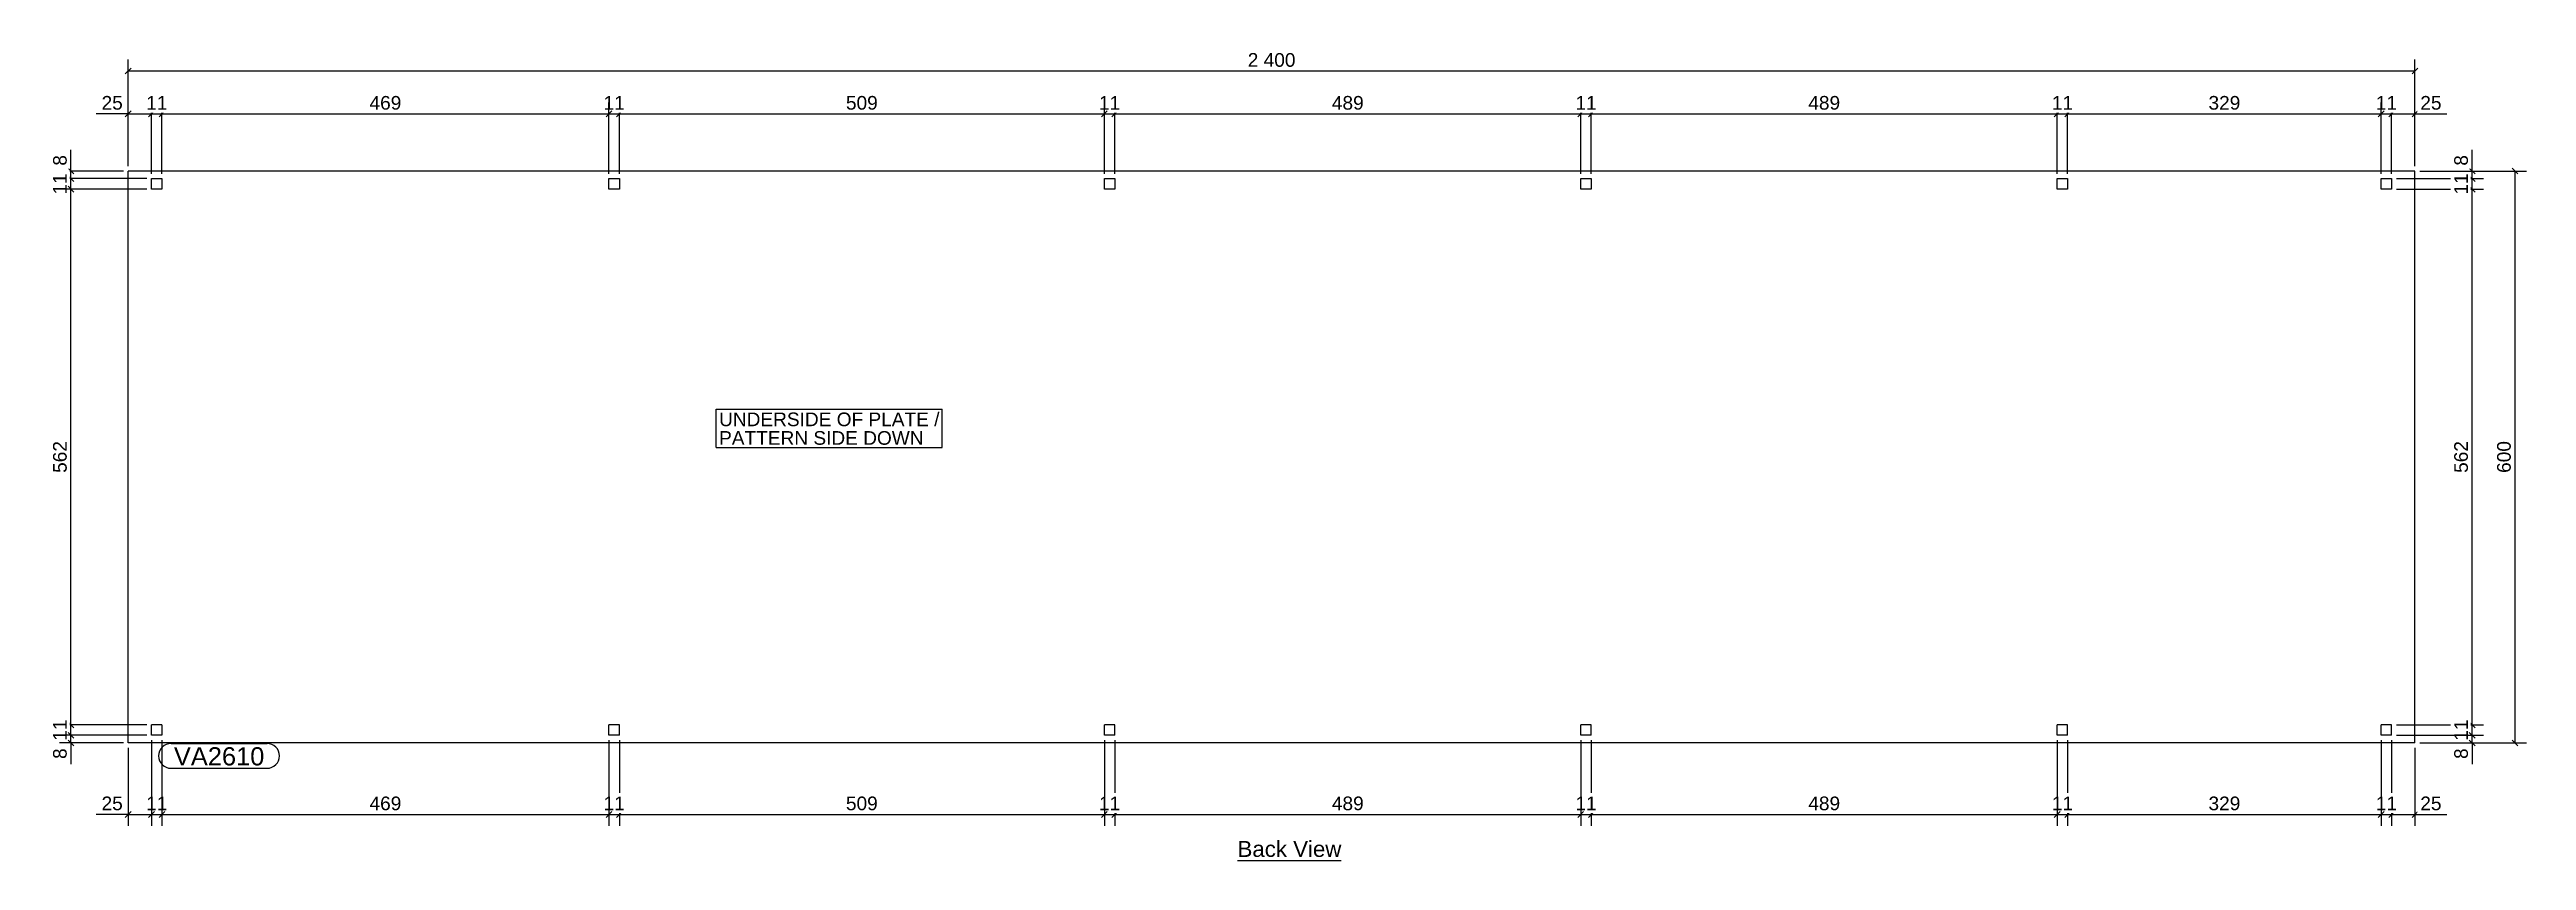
# Model space of a CAD drawing. Header units: millimetres. Extents: x 12 to 2612, y 22 to 873.
import ezdxf

# ---------------------------------------------------------------- set-up
doc = ezdxf.new("R2010")
doc.units = ezdxf.units.MM
doc.styles.add('Arial', font='ARIAL.TTF', dxfattribs={"height": 0.2})

# ---------------------------------------------------------------- blocks, each defined once
blk = doc.blocks.new('Unknown-35597407-11 - 4903')
at = {"color": 6, "linetype": 'Continuous'}
blk.add_line((1258.8, 22.5), (1367.7, 22.5), dxfattribs=at)
at = {"color": 0, "linetype": 'Continuous'}
blk.add_wipeout([(1367.7, 26.2), (1367.7, 43.8), (1258.8, 43.8), (1258.8, 26.2)], dxfattribs=at)
at = {"color": 6, "linetype": 'Continuous', "style": 'Arial'}
blk.add_text('Back View', height=16.71, dxfattribs=at).set_placement((1258.8, 26.2))
blk = doc.blocks.new('Part-35597407-4938 - 4903')
at = {"color": 30, "linetype": 'Continuous'}
for p, q in [((2494.5, 745.8), (94.5, 745.8)), ((94.5, 145.8), (94.5, 745.8)), ((119, 726.8), (119, 737.8)), ((119, 737.8), (130, 737.8)), ((130, 737.8), (130, 726.8)), ((599, 726.8), (599, 737.8)), ((599, 737.8), (610, 737.8)), ((610, 737.8), (610, 726.8)), ((1119, 726.8), (1119, 737.8)), ((1119, 737.8), (1130, 737.8)), ((1130, 737.8), (1130, 726.8)), ((1619, 726.8), (1619, 737.8)), ((1619, 737.8), (1630, 737.8)), ((1630, 737.8), (1630, 726.8)), ((2119, 726.8), (2119, 737.8)), ((2119, 737.8), (2130, 737.8)), ((2130, 737.8), (2130, 726.8)), ((2459, 726.8), (2459, 737.8)), ((2459, 737.8), (2470, 737.8)), ((2470, 737.8), (2470, 726.8)), ((2494.5, 145.8), (2494.5, 745.8)), ((130, 726.8), (119, 726.8)), ((610, 726.8), (599, 726.8)), ((1130, 726.8), (1119, 726.8)), ((1630, 726.8), (1619, 726.8)), ((2130, 726.8), (2119, 726.8)), ((2470, 726.8), (2459, 726.8)), ((130, 164.8), (119, 164.8)), ((119, 153.8), (119, 164.8)), ((130, 164.8), (130, 153.8)), ((610, 164.8), (599, 164.8)), ((599, 153.8), (599, 164.8)), ((610, 153.8), (610, 164.8)), ((1130, 164.8), (1119, 164.8)), ((1119, 153.8), (1119, 164.8)), ((1130, 153.8), (1130, 164.8)), ((1630, 164.8), (1619, 164.8)), ((1619, 153.8), (1619, 164.8)), ((1630, 153.8), (1630, 164.8)), ((2130, 164.8), (2119, 164.8)), ((2119, 153.8), (2119, 164.8)), ((2130, 153.8), (2130, 164.8)), ((2470, 164.8), (2459, 164.8)), ((2459, 153.8), (2459, 164.8)), ((2470, 153.8), (2470, 164.8)), ((2494.5, 145.8), (94.5, 145.8)), ((130, 153.8), (119, 153.8)), ((610, 153.8), (599, 153.8)), ((1130, 153.8), (1119, 153.8)), ((1630, 153.8), (1619, 153.8)), ((2130, 153.8), (2119, 153.8)), ((2470, 153.8), (2459, 153.8))]:
    blk.add_line(p, q, dxfattribs=at)
blk = doc.blocks.new('StraightDimension-35597407-5175 - 4903')
at = {"color": 7, "linetype": 'Continuous'}
for p, q in [((91.5, 802.7), (97.5, 808.8)), ((94.5, 750.8), (94.5, 817.8)), ((122, 808.8), (116, 802.7)), ((119, 742.8), (119, 817.8)), ((94.5, 805.8), (119, 805.8))]:
    blk.add_line(p, q, dxfattribs=at)
at = {"color": 0}
blk.add_wipeout([(91.9, 807.2), (91.9, 828.2), (63.6, 828.2), (63.6, 807.2)], dxfattribs=at)
at = {"color": 7, "linetype": 'Continuous'}
blk.add_line((94.5, 805.8), (61, 805.8), dxfattribs=at)
blk.add_line((94.5, 805.8), (61, 805.8), dxfattribs=at)
at = {"color": 96, "style": 'Arial'}
blk.add_text('25', height=14.33, dxfattribs=at).set_placement((66.6, 810.2))
blk = doc.blocks.new('StraightDimension-35597407-5070 - 4903')
at = {"color": 7, "linetype": 'Continuous'}
for p, q in [((2557.5, 723.7), (2551.5, 729.8)), ((2475, 726.8), (2566.5, 726.8)), ((2554.5, 164.7), (2554.5, 726.8)), ((2475, 164.7), (2566.5, 164.7)), ((2551.5, 167.8), (2557.5, 161.7))]:
    blk.add_line(p, q, dxfattribs=at)
at = {"color": 0}
blk.add_wipeout([(2553, 465.4), (2532, 465.4), (2532, 426.1), (2553, 426.1)], dxfattribs=at)
at = {"color": 96, "style": 'Arial'}
blk.add_text('562', height=14.33, rotation=90.0002, dxfattribs=at).set_placement((2550, 429.1))
blk = doc.blocks.new('StraightDimension-35597407-4942 - 4903')
at = {"color": 7, "linetype": 'Continuous'}
for p, q in [((89.5, 745.8), (22.5, 745.8)), ((114, 737.8), (22.5, 737.8)), ((31.5, 748.8), (37.5, 742.7)), ((37.5, 734.7), (31.5, 740.8)), ((34.5, 737.8), (34.5, 745.8))]:
    blk.add_line(p, q, dxfattribs=at)
at = {"color": 0}
blk.add_wipeout([(33, 765.5), (12, 765.5), (12, 748.4), (33, 748.4)], dxfattribs=at)
at = {"color": 7, "linetype": 'Continuous'}
blk.add_line((34.5, 745.8), (34.5, 768.1), dxfattribs=at)
blk.add_line((34.5, 745.8), (34.5, 768.1), dxfattribs=at)
at = {"color": 96, "style": 'Arial'}
blk.add_text('8', height=14.3, rotation=90.0002, dxfattribs=at).set_placement((30, 751.4))
blk = doc.blocks.new('StraightDimension-35597407-5167 - 4903')
at = {"color": 7, "linetype": 'Continuous'}
for p, q in [((1633, 808.8), (1627, 802.7)), ((1630, 742.8), (1630, 817.8)), ((2116, 802.7), (2122, 808.8)), ((2119, 742.8), (2119, 817.8)), ((1630, 805.8), (2119, 805.8))]:
    blk.add_line(p, q, dxfattribs=at)
at = {"color": 0}
blk.add_wipeout([(1894.2, 807.2), (1894.2, 828.2), (1854.8, 828.2), (1854.8, 807.2)], dxfattribs=at)
at = {"color": 96, "style": 'Arial'}
blk.add_text('489', height=14.33, dxfattribs=at).set_placement((1857.8, 810.2))
blk = doc.blocks.new('StraightDimension-35597407-5071 - 4903')
at = {"color": 7, "linetype": 'Continuous'}
for p, q in [((2475, 164.7), (2566.5, 164.7)), ((2551.5, 167.8), (2557.5, 161.7)), ((2557.5, 150.7), (2551.5, 156.8)), ((2554.5, 153.8), (2554.5, 164.7)), ((2475, 153.8), (2566.5, 153.8))]:
    blk.add_line(p, q, dxfattribs=at)
at = {"color": 0}
blk.add_wipeout([(2553, 173.4), (2532, 173.4), (2532, 145.1), (2553, 145.1)], dxfattribs=at)
at = {"color": 96, "style": 'Arial'}
blk.add_text('11', height=14.33, rotation=90.0002, dxfattribs=at).set_placement((2550, 148.1))
blk = doc.blocks.new('StraightDimension-35597407-4943 - 4903')
at = {"color": 7, "linetype": 'Continuous'}
for p, q in [((114, 737.8), (22.5, 737.8)), ((31.5, 740.8), (37.5, 734.7)), ((37.5, 723.7), (31.5, 729.8)), ((34.5, 726.8), (34.5, 737.8)), ((114, 726.8), (22.5, 726.8))]:
    blk.add_line(p, q, dxfattribs=at)
at = {"color": 0}
blk.add_wipeout([(33, 746.4), (12, 746.4), (12, 718.1), (33, 718.1)], dxfattribs=at)
at = {"color": 96, "style": 'Arial'}
blk.add_text('11', height=14.33, rotation=90.0002, dxfattribs=at).set_placement((30, 721.1))
blk = doc.blocks.new('StraightDimension-35597407-5072 - 4903')
at = {"color": 7, "linetype": 'Continuous'}
for p, q in [((2551.5, 156.8), (2557.5, 150.7)), ((2475, 153.8), (2566.5, 153.8)), ((2499.5, 145.8), (2566.5, 145.8)), ((2557.5, 142.7), (2551.5, 148.8)), ((2554.5, 145.8), (2554.5, 153.8))]:
    blk.add_line(p, q, dxfattribs=at)
at = {"color": 0}
blk.add_wipeout([(2553, 143.1), (2532, 143.1), (2532, 126), (2553, 126)], dxfattribs=at)
at = {"color": 7, "linetype": 'Continuous'}
blk.add_line((2554.5, 145.8), (2554.5, 123.4), dxfattribs=at)
blk.add_line((2554.5, 145.8), (2554.5, 123.4), dxfattribs=at)
at = {"color": 96, "style": 'Arial'}
blk.add_text('8', height=14.3, rotation=90.0002, dxfattribs=at).set_placement((2550, 129))
blk = doc.blocks.new('StraightDimension-35597407-4944 - 4903')
at = {"color": 7, "linetype": 'Continuous'}
for p, q in [((37.5, 723.7), (31.5, 729.8)), ((114, 726.8), (22.5, 726.8)), ((34.5, 164.7), (34.5, 726.8)), ((114, 164.7), (22.5, 164.7)), ((31.5, 167.8), (37.5, 161.7))]:
    blk.add_line(p, q, dxfattribs=at)
at = {"color": 0}
blk.add_wipeout([(33, 465.4), (12, 465.4), (12, 426.1), (33, 426.1)], dxfattribs=at)
at = {"color": 96, "style": 'Arial'}
blk.add_text('562', height=14.33, rotation=90.0002, dxfattribs=at).set_placement((30, 429.1))
blk = doc.blocks.new('StraightDimension-35597407-4945 - 4903')
at = {"color": 7, "linetype": 'Continuous'}
for p, q in [((114, 164.7), (22.5, 164.7)), ((31.5, 167.8), (37.5, 161.7)), ((37.5, 150.7), (31.5, 156.8)), ((34.5, 153.8), (34.5, 164.7)), ((114, 153.8), (22.5, 153.8))]:
    blk.add_line(p, q, dxfattribs=at)
at = {"color": 0}
blk.add_wipeout([(33, 173.4), (12, 173.4), (12, 145.1), (33, 145.1)], dxfattribs=at)
at = {"color": 96, "style": 'Arial'}
blk.add_text('11', height=14.33, rotation=90.0002, dxfattribs=at).set_placement((30, 148.1))
blk = doc.blocks.new('StraightDimension-35597407-4946 - 4903')
at = {"color": 7, "linetype": 'Continuous'}
for p, q in [((31.5, 156.8), (37.5, 150.7)), ((114, 153.8), (22.5, 153.8)), ((89.5, 145.8), (22.5, 145.8)), ((37.5, 142.7), (31.5, 148.8)), ((34.5, 145.8), (34.5, 153.8))]:
    blk.add_line(p, q, dxfattribs=at)
at = {"color": 0}
blk.add_wipeout([(33, 143.1), (12, 143.1), (12, 126), (33, 126)], dxfattribs=at)
at = {"color": 7, "linetype": 'Continuous'}
blk.add_line((34.5, 145.8), (34.5, 123.4), dxfattribs=at)
blk.add_line((34.5, 145.8), (34.5, 123.4), dxfattribs=at)
at = {"color": 96, "style": 'Arial'}
blk.add_text('8', height=14.3, rotation=90.0002, dxfattribs=at).set_placement((30, 129))
blk = doc.blocks.new('StraightDimension-35597407-5121 - 4903')
at = {"color": 7, "linetype": 'Continuous'}
for p, q in [((119, 148.8), (119, 58.8)), ((130, 148.8), (130, 58.8)), ((116, 67.7), (122, 73.8)), ((119, 70.8), (130, 70.8)), ((133, 73.8), (127, 67.7))]:
    blk.add_line(p, q, dxfattribs=at)
at = {"color": 0}
blk.add_wipeout([(138.6, 72.3), (138.6, 93.2), (110.4, 93.2), (110.4, 72.3)], dxfattribs=at)
at = {"color": 96, "style": 'Arial'}
blk.add_text('11', height=14.33, dxfattribs=at).set_placement((113.4, 75.2))
blk = doc.blocks.new('StraightDimension-35597407-5068 - 4903')
at = {"color": 7, "linetype": 'Continuous'}
for p, q in [((2475, 737.8), (2566.5, 737.8)), ((2499.5, 745.8), (2566.5, 745.8)), ((2551.5, 748.8), (2557.5, 742.7)), ((2557.5, 734.7), (2551.5, 740.8)), ((2554.5, 737.8), (2554.5, 745.8))]:
    blk.add_line(p, q, dxfattribs=at)
at = {"color": 0}
blk.add_wipeout([(2553, 765.5), (2532, 765.5), (2532, 748.4), (2553, 748.4)], dxfattribs=at)
at = {"color": 7, "linetype": 'Continuous'}
blk.add_line((2554.5, 745.8), (2554.5, 768.1), dxfattribs=at)
blk.add_line((2554.5, 745.8), (2554.5, 768.1), dxfattribs=at)
at = {"color": 96, "style": 'Arial'}
blk.add_text('8', height=14.3, rotation=90.0002, dxfattribs=at).set_placement((2550, 751.4))
blk = doc.blocks.new('StraightDimension-35597407-5216 - 4903')
at = {"color": 7, "linetype": 'Continuous'}
for p, q in [((94.5, 750.8), (94.5, 862.8)), ((2494.5, 750.8), (2494.5, 862.8)), ((97.5, 853.8), (91.5, 847.7)), ((94.5, 850.8), (2494.5, 850.8)), ((2491.5, 847.7), (2497.5, 853.8))]:
    blk.add_line(p, q, dxfattribs=at)
at = {"color": 0}
blk.add_wipeout([(1322.5, 852.2), (1322.5, 873.3), (1266.5, 873.3), (1266.5, 852.2)], dxfattribs=at)
at = {"color": 96, "style": 'Arial'}
blk.add_text('2 400', height=14.33, dxfattribs=at).set_placement((1269.5, 855.2))
blk = doc.blocks.new('StraightDimension-35597407-5069 - 4903')
at = {"color": 7, "linetype": 'Continuous'}
for p, q in [((2475, 737.8), (2566.5, 737.8)), ((2551.5, 740.8), (2557.5, 734.7)), ((2557.5, 723.7), (2551.5, 729.8)), ((2554.5, 726.8), (2554.5, 737.8)), ((2475, 726.8), (2566.5, 726.8))]:
    blk.add_line(p, q, dxfattribs=at)
at = {"color": 0}
blk.add_wipeout([(2553, 746.4), (2532, 746.4), (2532, 718.1), (2553, 718.1)], dxfattribs=at)
at = {"color": 96, "style": 'Arial'}
blk.add_text('11', height=14.33, rotation=90.0002, dxfattribs=at).set_placement((2550, 721.1))
blk = doc.blocks.new('StraightDimension-35597407-5105 - 4903')
at = {"color": 7, "linetype": 'Continuous'}
for p, q in [((2499.5, 745.8), (2611.5, 745.8)), ((2602.5, 742.7), (2596.5, 748.8)), ((2599.5, 145.8), (2599.5, 745.8)), ((2499.5, 145.8), (2611.5, 145.8)), ((2596.5, 148.8), (2602.5, 142.7))]:
    blk.add_line(p, q, dxfattribs=at)
at = {"color": 0}
blk.add_wipeout([(2598, 465.4), (2577, 465.4), (2577, 426.1), (2598, 426.1)], dxfattribs=at)
at = {"color": 96, "style": 'Arial'}
blk.add_text('600', height=14.33, rotation=90.0002, dxfattribs=at).set_placement((2595, 429.1))
blk = doc.blocks.new('StraightDimension-35597407-5110 - 4903')
at = {"color": 7, "linetype": 'Continuous'}
for p, q in [((2470, 148.8), (2470, 58.8)), ((2494.5, 140.8), (2494.5, 58.8)), ((2467, 67.7), (2473, 73.8)), ((2470, 70.8), (2494.5, 70.8)), ((2497.5, 73.8), (2491.5, 67.7))]:
    blk.add_line(p, q, dxfattribs=at)
at = {"color": 0}
blk.add_wipeout([(2525.4, 72.3), (2525.4, 93.2), (2497.1, 93.2), (2497.1, 72.3)], dxfattribs=at)
at = {"color": 7, "linetype": 'Continuous'}
blk.add_line((2494.5, 70.8), (2528, 70.8), dxfattribs=at)
blk.add_line((2494.5, 70.8), (2528, 70.8), dxfattribs=at)
at = {"color": 96, "style": 'Arial'}
blk.add_text('25', height=14.33, dxfattribs=at).set_placement((2500.1, 75.2))
blk = doc.blocks.new('StraightDimension-35597407-5111 - 4903')
at = {"color": 7, "linetype": 'Continuous'}
for p, q in [((2459, 148.8), (2459, 58.8)), ((2470, 148.8), (2470, 58.8)), ((2456, 67.7), (2462, 73.8)), ((2459, 70.8), (2470, 70.8)), ((2473, 73.8), (2467, 67.7))]:
    blk.add_line(p, q, dxfattribs=at)
at = {"color": 0}
blk.add_wipeout([(2478.6, 72.3), (2478.6, 93.2), (2450.4, 93.2), (2450.4, 72.3)], dxfattribs=at)
at = {"color": 96, "style": 'Arial'}
blk.add_text('11', height=14.33, dxfattribs=at).set_placement((2453.4, 75.2))
blk = doc.blocks.new('StraightDimension-35597407-5112 - 4903')
at = {"color": 7, "linetype": 'Continuous'}
for p, q in [((2130, 148.8), (2130, 58.8)), ((2459, 148.8), (2459, 58.8)), ((2133, 73.8), (2127, 67.7)), ((2130, 70.8), (2459, 70.8)), ((2456, 67.7), (2462, 73.8))]:
    blk.add_line(p, q, dxfattribs=at)
at = {"color": 0}
blk.add_wipeout([(2314.2, 72.3), (2314.2, 93.2), (2274.8, 93.2), (2274.8, 72.3)], dxfattribs=at)
at = {"color": 96, "style": 'Arial'}
blk.add_text('329', height=14.33, dxfattribs=at).set_placement((2277.8, 75.2))
blk = doc.blocks.new('StraightDimension-35597407-5113 - 4903')
at = {"color": 7, "linetype": 'Continuous'}
for p, q in [((2119, 148.8), (2119, 58.8)), ((2130, 148.8), (2130, 58.8)), ((2116, 67.7), (2122, 73.8)), ((2119, 70.8), (2130, 70.8)), ((2133, 73.8), (2127, 67.7))]:
    blk.add_line(p, q, dxfattribs=at)
at = {"color": 0}
blk.add_wipeout([(2138.6, 72.3), (2138.6, 93.2), (2110.4, 93.2), (2110.4, 72.3)], dxfattribs=at)
at = {"color": 96, "style": 'Arial'}
blk.add_text('11', height=14.33, dxfattribs=at).set_placement((2113.4, 75.2))
blk = doc.blocks.new('StraightDimension-35597407-5114 - 4903')
at = {"color": 7, "linetype": 'Continuous'}
for p, q in [((1630, 148.8), (1630, 58.8)), ((2119, 148.8), (2119, 58.8)), ((1633, 73.8), (1627, 67.7)), ((1630, 70.8), (2119, 70.8)), ((2116, 67.7), (2122, 73.8))]:
    blk.add_line(p, q, dxfattribs=at)
at = {"color": 0}
blk.add_wipeout([(1894.2, 72.3), (1894.2, 93.2), (1854.8, 93.2), (1854.8, 72.3)], dxfattribs=at)
at = {"color": 96, "style": 'Arial'}
blk.add_text('489', height=14.33, dxfattribs=at).set_placement((1857.8, 75.2))
blk = doc.blocks.new('StraightDimension-35597407-5115 - 4903')
at = {"color": 7, "linetype": 'Continuous'}
for p, q in [((1619, 148.8), (1619, 58.8)), ((1630, 148.8), (1630, 58.8)), ((1616, 67.7), (1622, 73.8)), ((1619, 70.8), (1630, 70.8)), ((1633, 73.8), (1627, 67.7))]:
    blk.add_line(p, q, dxfattribs=at)
at = {"color": 0}
blk.add_wipeout([(1638.6, 72.3), (1638.6, 93.2), (1610.4, 93.2), (1610.4, 72.3)], dxfattribs=at)
at = {"color": 96, "style": 'Arial'}
blk.add_text('11', height=14.33, dxfattribs=at).set_placement((1613.4, 75.2))
blk = doc.blocks.new('StraightDimension-35597407-5169 - 4903')
at = {"color": 7, "linetype": 'Continuous'}
for p, q in [((1133, 808.8), (1127, 802.7)), ((1130, 742.8), (1130, 817.8)), ((1616, 802.7), (1622, 808.8)), ((1619, 742.8), (1619, 817.8)), ((1130, 805.8), (1619, 805.8))]:
    blk.add_line(p, q, dxfattribs=at)
at = {"color": 0}
blk.add_wipeout([(1394.2, 807.2), (1394.2, 828.2), (1354.8, 828.2), (1354.8, 807.2)], dxfattribs=at)
at = {"color": 96, "style": 'Arial'}
blk.add_text('489', height=14.33, dxfattribs=at).set_placement((1357.8, 810.2))
blk = doc.blocks.new('StraightDimension-35597407-5116 - 4903')
at = {"color": 7, "linetype": 'Continuous'}
for p, q in [((1130, 148.8), (1130, 58.8)), ((1619, 148.8), (1619, 58.8)), ((1133, 73.8), (1127, 67.7)), ((1130, 70.8), (1619, 70.8)), ((1616, 67.7), (1622, 73.8))]:
    blk.add_line(p, q, dxfattribs=at)
at = {"color": 0}
blk.add_wipeout([(1394.2, 72.3), (1394.2, 93.2), (1354.8, 93.2), (1354.8, 72.3)], dxfattribs=at)
at = {"color": 96, "style": 'Arial'}
blk.add_text('489', height=14.33, dxfattribs=at).set_placement((1357.8, 75.2))
blk = doc.blocks.new('StraightDimension-35597407-5117 - 4903')
at = {"color": 7, "linetype": 'Continuous'}
for p, q in [((1119, 148.8), (1119, 58.8)), ((1130, 148.8), (1130, 58.8)), ((1116, 67.7), (1122, 73.8)), ((1119, 70.8), (1130, 70.8)), ((1133, 73.8), (1127, 67.7))]:
    blk.add_line(p, q, dxfattribs=at)
at = {"color": 0}
blk.add_wipeout([(1138.6, 72.3), (1138.6, 93.2), (1110.4, 93.2), (1110.4, 72.3)], dxfattribs=at)
at = {"color": 96, "style": 'Arial'}
blk.add_text('11', height=14.33, dxfattribs=at).set_placement((1113.4, 75.2))
blk = doc.blocks.new('StraightDimension-35597407-5118 - 4903')
at = {"color": 7, "linetype": 'Continuous'}
for p, q in [((610, 148.8), (610, 58.8)), ((1119, 148.8), (1119, 58.8)), ((613, 73.8), (607, 67.7)), ((610, 70.8), (1119, 70.8)), ((1116, 67.7), (1122, 73.8))]:
    blk.add_line(p, q, dxfattribs=at)
at = {"color": 0}
blk.add_wipeout([(884.2, 72.3), (884.2, 93.2), (844.8, 93.2), (844.8, 72.3)], dxfattribs=at)
at = {"color": 96, "style": 'Arial'}
blk.add_text('509', height=14.33, dxfattribs=at).set_placement((847.8, 75.2))
blk = doc.blocks.new('StraightDimension-35597407-5119 - 4903')
at = {"color": 7, "linetype": 'Continuous'}
for p, q in [((599, 148.8), (599, 58.8)), ((610, 148.8), (610, 58.8)), ((596, 67.7), (602, 73.8)), ((599, 70.8), (610, 70.8)), ((613, 73.8), (607, 67.7))]:
    blk.add_line(p, q, dxfattribs=at)
at = {"color": 0}
blk.add_wipeout([(618.6, 72.3), (618.6, 93.2), (590.4, 93.2), (590.4, 72.3)], dxfattribs=at)
at = {"color": 96, "style": 'Arial'}
blk.add_text('11', height=14.33, dxfattribs=at).set_placement((593.4, 75.2))
blk = doc.blocks.new('StraightDimension-35597407-5120 - 4903')
at = {"color": 7, "linetype": 'Continuous'}
for p, q in [((130, 148.8), (130, 58.8)), ((599, 148.8), (599, 58.8)), ((133, 73.8), (127, 67.7)), ((130, 70.8), (599, 70.8)), ((596, 67.7), (602, 73.8))]:
    blk.add_line(p, q, dxfattribs=at)
at = {"color": 0}
blk.add_wipeout([(384.2, 72.3), (384.2, 93.3), (344.8, 93.3), (344.8, 72.3)], dxfattribs=at)
at = {"color": 96, "style": 'Arial'}
blk.add_text('469', height=14.33, dxfattribs=at).set_placement((347.8, 75.2))
blk = doc.blocks.new('StraightDimension-35597407-5122 - 4903')
at = {"color": 7, "linetype": 'Continuous'}
for p, q in [((94.5, 140.8), (94.5, 58.8)), ((119, 148.8), (119, 58.8)), ((91.5, 67.7), (97.5, 73.8)), ((94.5, 70.8), (119, 70.8)), ((122, 73.8), (116, 67.7))]:
    blk.add_line(p, q, dxfattribs=at)
at = {"color": 0}
blk.add_wipeout([(91.9, 72.3), (91.9, 93.2), (63.6, 93.2), (63.6, 72.3)], dxfattribs=at)
at = {"color": 7, "linetype": 'Continuous'}
blk.add_line((94.5, 70.8), (61, 70.8), dxfattribs=at)
blk.add_line((94.5, 70.8), (61, 70.8), dxfattribs=at)
at = {"color": 96, "style": 'Arial'}
blk.add_text('25', height=14.33, dxfattribs=at).set_placement((66.6, 75.2))
blk = doc.blocks.new('StraightDimension-35597407-5163 - 4903')
at = {"color": 7, "linetype": 'Continuous'}
for p, q in [((2467, 802.7), (2473, 808.8)), ((2470, 742.8), (2470, 817.8)), ((2497.5, 808.8), (2491.5, 802.7)), ((2494.5, 750.8), (2494.5, 817.8)), ((2470, 805.8), (2494.5, 805.8))]:
    blk.add_line(p, q, dxfattribs=at)
at = {"color": 0}
blk.add_wipeout([(2525.4, 807.2), (2525.4, 828.2), (2497.1, 828.2), (2497.1, 807.2)], dxfattribs=at)
at = {"color": 7, "linetype": 'Continuous'}
blk.add_line((2494.5, 805.8), (2528, 805.8), dxfattribs=at)
blk.add_line((2494.5, 805.8), (2528, 805.8), dxfattribs=at)
at = {"color": 96, "style": 'Arial'}
blk.add_text('25', height=14.33, dxfattribs=at).set_placement((2500.1, 810.2))
blk = doc.blocks.new('StraightDimension-35597407-5164 - 4903')
at = {"color": 7, "linetype": 'Continuous'}
for p, q in [((2456, 802.7), (2462, 808.8)), ((2459, 742.8), (2459, 817.8)), ((2473, 808.8), (2467, 802.7)), ((2470, 742.8), (2470, 817.8)), ((2459, 805.8), (2470, 805.8))]:
    blk.add_line(p, q, dxfattribs=at)
at = {"color": 0}
blk.add_wipeout([(2478.6, 807.2), (2478.6, 828.2), (2450.4, 828.2), (2450.4, 807.2)], dxfattribs=at)
at = {"color": 96, "style": 'Arial'}
blk.add_text('11', height=14.33, dxfattribs=at).set_placement((2453.4, 810.2))
blk = doc.blocks.new('StraightDimension-35597407-5165 - 4903')
at = {"color": 7, "linetype": 'Continuous'}
for p, q in [((2133, 808.8), (2127, 802.7)), ((2130, 742.8), (2130, 817.8)), ((2456, 802.7), (2462, 808.8)), ((2459, 742.8), (2459, 817.8)), ((2130, 805.8), (2459, 805.8))]:
    blk.add_line(p, q, dxfattribs=at)
at = {"color": 0}
blk.add_wipeout([(2314.2, 807.2), (2314.2, 828.2), (2274.8, 828.2), (2274.8, 807.2)], dxfattribs=at)
at = {"color": 96, "style": 'Arial'}
blk.add_text('329', height=14.33, dxfattribs=at).set_placement((2277.8, 810.2))
blk = doc.blocks.new('StraightDimension-35597407-5166 - 4903')
at = {"color": 7, "linetype": 'Continuous'}
for p, q in [((2116, 802.7), (2122, 808.8)), ((2119, 742.8), (2119, 817.8)), ((2133, 808.8), (2127, 802.7)), ((2130, 742.8), (2130, 817.8)), ((2119, 805.8), (2130, 805.8))]:
    blk.add_line(p, q, dxfattribs=at)
at = {"color": 0}
blk.add_wipeout([(2138.6, 807.2), (2138.6, 828.3), (2110.4, 828.3), (2110.4, 807.2)], dxfattribs=at)
at = {"color": 96, "style": 'Arial'}
blk.add_text('11', height=14.33, dxfattribs=at).set_placement((2113.4, 810.2))
blk = doc.blocks.new('StraightDimension-35597407-5168 - 4903')
at = {"color": 7, "linetype": 'Continuous'}
for p, q in [((1616, 802.7), (1622, 808.8)), ((1619, 742.8), (1619, 817.8)), ((1633, 808.8), (1627, 802.7)), ((1630, 742.8), (1630, 817.8)), ((1619, 805.8), (1630, 805.8))]:
    blk.add_line(p, q, dxfattribs=at)
at = {"color": 0}
blk.add_wipeout([(1638.6, 807.2), (1638.6, 828.3), (1610.4, 828.3), (1610.4, 807.2)], dxfattribs=at)
at = {"color": 96, "style": 'Arial'}
blk.add_text('11', height=14.33, dxfattribs=at).set_placement((1613.4, 810.2))
blk = doc.blocks.new('StraightDimension-35597407-5170 - 4903')
at = {"color": 7, "linetype": 'Continuous'}
for p, q in [((1116, 802.7), (1122, 808.8)), ((1119, 742.8), (1119, 817.8)), ((1133, 808.8), (1127, 802.7)), ((1130, 742.8), (1130, 817.8)), ((1119, 805.8), (1130, 805.8))]:
    blk.add_line(p, q, dxfattribs=at)
at = {"color": 0}
blk.add_wipeout([(1138.6, 807.2), (1138.6, 828.3), (1110.4, 828.3), (1110.4, 807.2)], dxfattribs=at)
at = {"color": 96, "style": 'Arial'}
blk.add_text('11', height=14.33, dxfattribs=at).set_placement((1113.4, 810.2))
blk = doc.blocks.new('StraightDimension-35597407-5171 - 4903')
at = {"color": 7, "linetype": 'Continuous'}
for p, q in [((613, 808.8), (607, 802.7)), ((610, 742.8), (610, 817.8)), ((1116, 802.7), (1122, 808.8)), ((1119, 742.8), (1119, 817.8)), ((610, 805.8), (1119, 805.8))]:
    blk.add_line(p, q, dxfattribs=at)
at = {"color": 0}
blk.add_wipeout([(884.2, 807.2), (884.2, 828.2), (844.8, 828.2), (844.8, 807.2)], dxfattribs=at)
at = {"color": 96, "style": 'Arial'}
blk.add_text('509', height=14.33, dxfattribs=at).set_placement((847.8, 810.2))
blk = doc.blocks.new('StraightDimension-35597407-5172 - 4903')
at = {"color": 7, "linetype": 'Continuous'}
for p, q in [((596, 802.7), (602, 808.8)), ((599, 742.8), (599, 817.8)), ((613, 808.8), (607, 802.7)), ((610, 742.8), (610, 817.8)), ((599, 805.8), (610, 805.8))]:
    blk.add_line(p, q, dxfattribs=at)
at = {"color": 0}
blk.add_wipeout([(618.6, 807.2), (618.6, 828.3), (590.4, 828.3), (590.4, 807.2)], dxfattribs=at)
at = {"color": 96, "style": 'Arial'}
blk.add_text('11', height=14.33, dxfattribs=at).set_placement((593.4, 810.2))
blk = doc.blocks.new('StraightDimension-35597407-5173 - 4903')
at = {"color": 7, "linetype": 'Continuous'}
for p, q in [((133, 808.8), (127, 802.7)), ((130, 742.8), (130, 817.8)), ((596, 802.7), (602, 808.8)), ((599, 742.8), (599, 817.8)), ((130, 805.8), (599, 805.8))]:
    blk.add_line(p, q, dxfattribs=at)
at = {"color": 0}
blk.add_wipeout([(384.2, 807.2), (384.2, 828.3), (344.8, 828.3), (344.8, 807.2)], dxfattribs=at)
at = {"color": 96, "style": 'Arial'}
blk.add_text('469', height=14.33, dxfattribs=at).set_placement((347.8, 810.2))
blk = doc.blocks.new('StraightDimension-35597407-5174 - 4903')
at = {"color": 7, "linetype": 'Continuous'}
for p, q in [((116, 802.7), (122, 808.8)), ((119, 742.8), (119, 817.8)), ((133, 808.8), (127, 802.7)), ((130, 742.8), (130, 817.8)), ((119, 805.8), (130, 805.8))]:
    blk.add_line(p, q, dxfattribs=at)
at = {"color": 0}
blk.add_wipeout([(138.6, 807.2), (138.6, 828.3), (110.4, 828.3), (110.4, 807.2)], dxfattribs=at)
at = {"color": 96, "style": 'Arial'}
blk.add_text('11', height=14.33, dxfattribs=at).set_placement((113.4, 810.2))
blk = doc.blocks.new('Mark-35597407-5220 - 4903')
at = {"color": 0}
blk.add_wipeout([(237.3, 122.2), (237.3, 142.2), (142.5, 142.2), (142.5, 122.2)], dxfattribs=at)
blk.add_wipeout([(237.3, 122.2), (237.3, 142.2), (142.5, 142.2), (142.5, 122.2)], dxfattribs=at)
at = {"color": 7, "linetype": 'Continuous'}
for p, q in [((139.5, 145.2), (240.3, 145.2)), ((139.5, 119.2), (240.3, 119.2))]:
    blk.add_line(p, q, dxfattribs=at)
for centre, start, end in [((139.5, 132.2), 90, 270), ((240.3, 132.2), 270, 90)]:
    blk.add_arc(centre, 13, start, end, dxfattribs=at)
at = {"color": 96, "style": 'Arial'}
blk.add_text('VA2610', height=19.1, dxfattribs=at).set_placement((142.5, 122.2))
blk = doc.blocks.new('Text-35597407-6009 - 4903')
at = {"color": 0, "linetype": 'Continuous'}
blk.add_wipeout([(929.1, 458.6), (929.1, 473.6), (714.7, 473.6), (714.7, 458.6)], dxfattribs=at)
at = {"color": 7, "linetype": 'Continuous'}
blk.add_line((711.7, 455.6), (948.8, 455.6), dxfattribs=at)
at = {"color": 0, "linetype": 'Continuous'}
blk.add_wipeout([(945.8, 478.1), (945.8, 493.1), (714.7, 493.1), (714.7, 478.1)], dxfattribs=at)
at = {"color": 7, "linetype": 'Continuous'}
for p, q in [((711.7, 496.1), (948.8, 496.1)), ((711.7, 455.6), (711.7, 496.1)), ((948.8, 455.6), (948.8, 496.1))]:
    blk.add_line(p, q, dxfattribs=at)
at = {"color": 96, "linetype": 'Continuous', "style": 'Arial'}
for s, p in [('UNDERSIDE OF PLATE /', (714.7, 478.1)), ('PATTERN SIDE DOWN', (714.7, 458.6))]:
    blk.add_text(s, height=14.326, dxfattribs=at).set_placement(p)

msp = doc.modelspace()

# ---------------------------------------------------------------- block references
for name in ['Part-35597407-4938 - 4903', 'Unknown-35597407-11 - 4903']:
    msp.add_blockref(name, (0, 0))

# ---------------------------------------------------------------- next in the draw order: block references
for name in ['StraightDimension-35597407-5175 - 4903', 'StraightDimension-35597407-5167 - 4903', 'StraightDimension-35597407-5070 - 4903', 'Text-35597407-6009 - 4903']:
    msp.add_blockref(name, (0, 0))

# ---------------------------------------------------------------- next in the draw order: block references
for name in ['StraightDimension-35597407-4942 - 4903', 'StraightDimension-35597407-5068 - 4903', 'StraightDimension-35597407-5071 - 4903']:
    msp.add_blockref(name, (0, 0))

# ---------------------------------------------------------------- next in the draw order: block references
for name in ['StraightDimension-35597407-4943 - 4903', 'StraightDimension-35597407-5072 - 4903']:
    msp.add_blockref(name, (0, 0))

# ---------------------------------------------------------------- next in the draw order: block references
for name in ['StraightDimension-35597407-5216 - 4903', 'StraightDimension-35597407-4944 - 4903']:
    msp.add_blockref(name, (0, 0))

# ---------------------------------------------------------------- next in the draw order: block references
for name in ['StraightDimension-35597407-5169 - 4903', 'StraightDimension-35597407-5069 - 4903', 'StraightDimension-35597407-4945 - 4903']:
    msp.add_blockref(name, (0, 0))

# ---------------------------------------------------------------- next in the draw order: block references
for name in ['StraightDimension-35597407-5170 - 4903', 'StraightDimension-35597407-5168 - 4903', 'StraightDimension-35597407-5105 - 4903', 'StraightDimension-35597407-4946 - 4903']:
    msp.add_blockref(name, (0, 0))

# ---------------------------------------------------------------- next in the draw order: block references
for name in ['StraightDimension-35597407-5171 - 4903', 'StraightDimension-35597407-5163 - 4903', 'StraightDimension-35597407-5121 - 4903', 'StraightDimension-35597407-5110 - 4903']:
    msp.add_blockref(name, (0, 0))

# ---------------------------------------------------------------- next in the draw order: block references
for name in ['StraightDimension-35597407-5172 - 4903', 'StraightDimension-35597407-5164 - 4903', 'StraightDimension-35597407-5111 - 4903']:
    msp.add_blockref(name, (0, 0))

# ---------------------------------------------------------------- next in the draw order: block references
for name in ['StraightDimension-35597407-5173 - 4903', 'StraightDimension-35597407-5165 - 4903', 'StraightDimension-35597407-5112 - 4903']:
    msp.add_blockref(name, (0, 0))

# ---------------------------------------------------------------- next in the draw order: block references
for name in ['StraightDimension-35597407-5174 - 4903', 'StraightDimension-35597407-5166 - 4903', 'StraightDimension-35597407-5113 - 4903']:
    msp.add_blockref(name, (0, 0))

# ---------------------------------------------------------------- next in the draw order: block references
msp.add_blockref('StraightDimension-35597407-5114 - 4903', (0, 0))

# ---------------------------------------------------------------- next in the draw order: block references
msp.add_blockref('StraightDimension-35597407-5115 - 4903', (0, 0))

# ---------------------------------------------------------------- next in the draw order: block references
msp.add_blockref('StraightDimension-35597407-5116 - 4903', (0, 0))

# ---------------------------------------------------------------- next in the draw order: block references
msp.add_blockref('StraightDimension-35597407-5117 - 4903', (0, 0))

# ---------------------------------------------------------------- next in the draw order: block references
msp.add_blockref('StraightDimension-35597407-5118 - 4903', (0, 0))

# ---------------------------------------------------------------- next in the draw order: block references
msp.add_blockref('StraightDimension-35597407-5119 - 4903', (0, 0))

# ---------------------------------------------------------------- next in the draw order: block references
msp.add_blockref('StraightDimension-35597407-5120 - 4903', (0, 0))

# ---------------------------------------------------------------- next in the draw order: block references
msp.add_blockref('StraightDimension-35597407-5122 - 4903', (0, 0))

# ---------------------------------------------------------------- next in the draw order: block references
msp.add_blockref('Mark-35597407-5220 - 4903', (0, 0))

doc.saveas('drawing.dxf')
